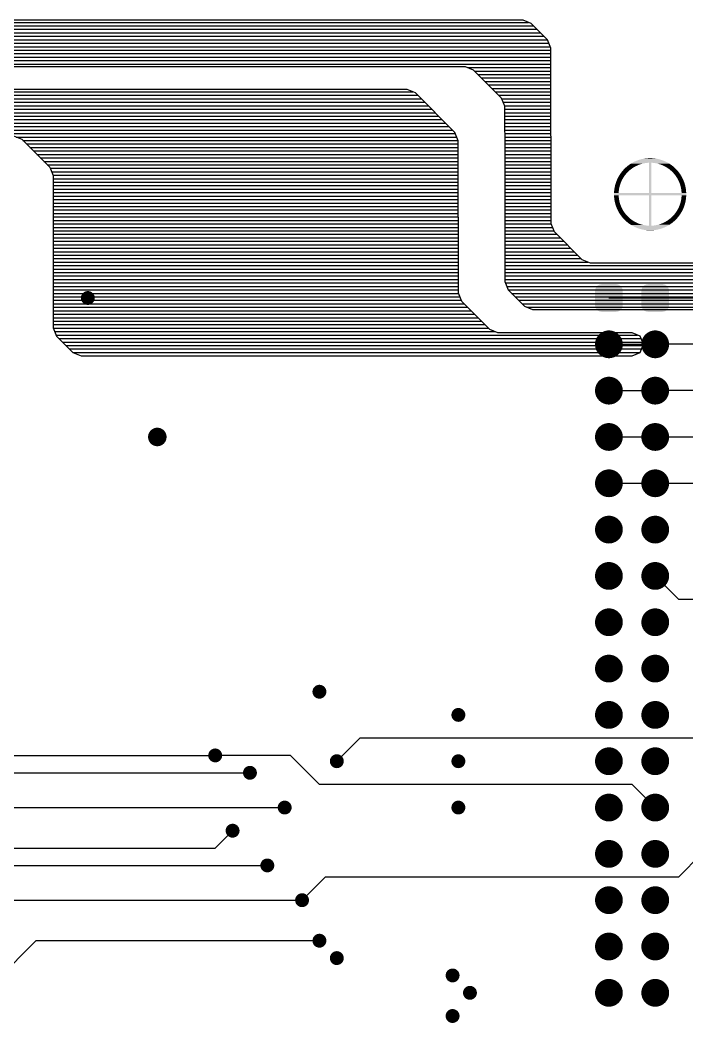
# Model space of a CAD drawing. Extents: x 295 to 953, y 10 to 290.
# Drawn here: x 624 to 660.6, y 160.1 to 215.1 of the extents above; entities that cross this region are included whole.
import ezdxf

# ---------------------------------------------------------------- set-up
doc = ezdxf.new("R2010")
doc.units = 0
doc.header["$LTSCALE"] = 5
doc.header["$MEASUREMENT"] = 0
doc.layers.get('0').update_dxf_attribs({"linetype": 'CONTINUOUS', "lineweight": 25})
doc.layers.add('DV-ABPB-A4_TOP', color=14, linetype='CONTINUOUS')

msp = doc.modelspace()

# ---------------------------------------------------------------- linework, layer by layer
at = {"color": 7}
for points, const_width in [([(627.534, 199.873, 1), (627.915, 199.873, 1)], 0.381), ([(655.919, 197.333, 1), (656.681, 197.333, 1)], 0.762), ([(658.459, 197.333, 1), (659.221, 197.333, 1)], 0.762), ([(655.919, 194.793, 1), (656.681, 194.793, 1)], 0.762), ([(658.459, 194.793, 1), (659.221, 194.793, 1)], 0.762), ([(631.281, 192.253, 1), (631.789, 192.253, 1)], 0.508), ([(655.919, 192.253, 1), (656.681, 192.253, 1)], 0.762), ([(658.459, 192.253, 1), (659.221, 192.253, 1)], 0.762), ([(655.919, 189.713, 1), (656.681, 189.713, 1)], 0.762), ([(658.459, 189.713, 1), (659.221, 189.713, 1)], 0.762), ([(655.919, 187.173, 1), (656.681, 187.173, 1)], 0.762), ([(658.459, 187.173, 1), (659.221, 187.173, 1)], 0.762), ([(655.919, 184.633, 1), (656.681, 184.633, 1)], 0.762), ([(658.459, 184.633, 1), (659.221, 184.633, 1)], 0.762), ([(655.919, 182.093, 1), (656.681, 182.093, 1)], 0.762), ([(658.459, 182.093, 1), (659.221, 182.093, 1)], 0.762), ([(655.919, 179.553, 1), (656.681, 179.553, 1)], 0.762), ([(658.459, 179.553, 1), (659.221, 179.553, 1)], 0.762), ([(640.234, 178.283, 1), (640.615, 178.283, 1)], 0.381), ([(655.919, 177.013, 1), (656.681, 177.013, 1)], 0.762), ([(658.459, 177.013, 1), (659.221, 177.013, 1)], 0.762), ([(647.854, 177.013, 1), (648.235, 177.013, 1)], 0.381), ([(634.519, 174.791, 1), (634.9, 174.791, 1)], 0.381), ([(655.919, 174.473, 1), (656.681, 174.473, 1)], 0.762), ([(658.459, 174.473, 1), (659.221, 174.473, 1)], 0.762), ([(641.187, 174.473, 1), (641.568, 174.473, 1)], 0.381), ([(647.854, 174.473, 1), (648.235, 174.473, 1)], 0.381), ([(636.424, 173.838, 1), (636.805, 173.838, 1)], 0.381), ([(655.919, 171.933, 1), (656.681, 171.933, 1)], 0.762), ([(658.459, 171.933, 1), (659.221, 171.933, 1)], 0.762), ([(638.329, 171.933, 1), (638.71, 171.933, 1)], 0.381), ([(647.854, 171.933, 1), (648.235, 171.933, 1)], 0.381), ([(635.472, 170.663, 1), (635.853, 170.663, 1)], 0.381), ([(655.919, 169.393, 1), (656.681, 169.393, 1)], 0.762), ([(658.459, 169.393, 1), (659.221, 169.393, 1)], 0.762), ([(637.377, 168.758, 1), (637.758, 168.758, 1)], 0.381), ([(639.282, 166.853, 1), (639.663, 166.853, 1)], 0.381), ([(655.919, 166.853, 1), (656.681, 166.853, 1)], 0.762), ([(658.459, 166.853, 1), (659.221, 166.853, 1)], 0.762), ([(640.234, 164.631, 1), (640.615, 164.631, 1)], 0.381), ([(655.919, 164.313, 1), (656.681, 164.313, 1)], 0.762), ([(658.459, 164.313, 1), (659.221, 164.313, 1)], 0.762), ([(641.187, 163.678, 1), (641.568, 163.678, 1)], 0.381), ([(647.537, 162.726, 1), (647.918, 162.726, 1)], 0.381), ([(655.919, 161.773, 1), (656.681, 161.773, 1)], 0.762), ([(658.459, 161.773, 1), (659.221, 161.773, 1)], 0.762), ([(648.489, 161.773, 1), (648.87, 161.773, 1)], 0.381), ([(647.537, 160.503, 1), (647.918, 160.503, 1)], 0.381)]:
    msp.add_lwpolyline(points, format="xyb", close=True, dxfattribs=dict(at, const_width=const_width))
for points in [[(657.592, 207.291), (657.642, 207.318), (659.529, 207.291), (659.479, 207.318)], [(657.642, 207.318), (657.647, 207.321), (659.479, 207.318), (659.473, 207.321)], [(657.647, 207.321), (657.699, 207.347), (659.473, 207.321), (659.422, 207.347)], [(657.699, 207.347), (657.704, 207.35), (659.422, 207.347), (659.416, 207.35)], [(657.704, 207.35), (657.757, 207.374), (659.416, 207.35), (659.364, 207.374)], [(657.757, 207.374), (657.762, 207.376), (659.364, 207.374), (659.359, 207.376)], [(657.762, 207.376), (657.815, 207.398), (659.359, 207.376), (659.306, 207.398)], [(657.815, 207.398), (657.82, 207.401), (659.306, 207.398), (659.3, 207.401)], [(657.82, 207.401), (657.874, 207.421), (659.3, 207.401), (659.247, 207.421)], [(657.874, 207.421), (657.88, 207.423), (659.247, 207.421), (659.241, 207.423)], [(657.88, 207.423), (657.934, 207.442), (659.241, 207.423), (659.187, 207.442)], [(657.934, 207.442), (657.939, 207.444), (659.187, 207.442), (659.181, 207.444)], [(657.939, 207.444), (657.995, 207.462), (659.181, 207.444), (659.126, 207.462)], [(657.995, 207.462), (658, 207.463), (659.126, 207.462), (659.12, 207.463)], [(658, 207.463), (658.056, 207.479), (659.12, 207.463), (659.065, 207.479)], [(658.056, 207.479), (658.061, 207.48), (659.065, 207.479), (659.059, 207.48)], [(658.061, 207.48), (658.117, 207.494), (659.059, 207.48), (659.004, 207.494)], [(658.117, 207.494), (658.123, 207.495), (659.004, 207.494), (658.997, 207.495)], [(658.123, 207.495), (658.179, 207.507), (658.997, 207.495), (658.942, 207.507)], [(658.179, 207.507), (658.185, 207.508), (658.942, 207.507), (658.935, 207.508)], [(658.185, 207.508), (658.242, 207.518), (658.935, 207.508), (658.879, 207.518)], [(658.242, 207.518), (658.247, 207.519), (658.879, 207.518), (658.873, 207.519)], [(658.247, 207.519), (658.305, 207.527), (658.873, 207.519), (658.816, 207.527)], [(658.305, 207.527), (658.31, 207.528), (658.816, 207.527), (658.81, 207.528)], [(658.31, 207.528), (658.368, 207.535), (658.81, 207.528), (658.753, 207.535)], [(658.368, 207.535), (658.373, 207.535), (658.753, 207.535), (658.746, 207.535)], [(658.373, 207.535), (658.432, 207.54), (658.746, 207.535), (658.69, 207.54)], [(658.432, 207.54), (658.436, 207.54), (658.69, 207.54), (658.682, 207.54)], [(658.436, 207.54), (658.496, 207.543), (658.682, 207.54), (658.627, 207.543)], [(658.496, 207.543), (658.5, 207.543), (658.627, 207.543), (658.616, 207.543)], [(658.5, 207.543), (658.563, 207.544), (658.616, 207.543), (658.563, 207.544)], [(656.975, 206.752), (656.995, 206.777), (657.308, 206.752), (657.332, 206.777)], [(656.995, 206.777), (657.014, 206.802), (657.332, 206.777), (657.357, 206.802)], [(657.014, 206.802), (657.028, 206.818), (657.357, 206.802), (657.374, 206.818)], [(657.028, 206.818), (657.055, 206.851), (657.374, 206.818), (657.41, 206.851)], [(657.055, 206.851), (657.061, 206.858), (657.41, 206.851), (657.418, 206.858)], [(657.061, 206.858), (657.095, 206.897), (657.418, 206.858), (657.463, 206.897)], [(657.095, 206.897), (657.097, 206.898), (657.463, 206.897), (657.465, 206.898)], [(657.097, 206.898), (657.13, 206.934), (657.465, 206.898), (657.509, 206.934)], [(657.13, 206.934), (657.14, 206.944), (657.509, 206.934), (657.524, 206.944)], [(657.14, 206.944), (657.165, 206.969), (657.524, 206.944), (657.557, 206.969)], [(657.165, 206.969), (657.185, 206.989), (657.557, 206.969), (657.587, 206.989)], [(657.185, 206.989), (657.199, 207.002), (657.587, 206.989), (657.606, 207.002)], [(657.199, 207.002), (657.232, 207.033), (657.606, 207.002), (657.653, 207.033)], [(657.232, 207.033), (657.234, 207.034), (657.653, 207.033), (657.656, 207.034)], [(657.234, 207.034), (657.268, 207.064), (657.656, 207.034), (657.707, 207.064)], [(657.268, 207.064), (657.279, 207.074), (657.707, 207.064), (657.725, 207.074)], [(657.279, 207.074), (657.302, 207.093), (657.725, 207.074), (657.759, 207.093)], [(657.302, 207.093), (657.328, 207.115), (657.759, 207.093), (657.802, 207.115)], [(657.328, 207.115), (657.335, 207.119), (657.802, 207.115), (657.812, 207.119)], [(657.335, 207.119), (657.367, 207.144), (657.812, 207.119), (657.865, 207.144)], [(657.367, 207.144), (657.379, 207.153), (657.865, 207.144), (657.887, 207.153)], [(657.379, 207.153), (657.398, 207.167), (657.887, 207.153), (657.92, 207.167)], [(657.398, 207.167), (657.427, 207.188), (657.92, 207.167), (657.975, 207.188)], [(657.427, 207.188), (657.43, 207.19), (657.975, 207.188), (657.982, 207.19)], [(657.43, 207.19), (657.455, 207.207), (657.982, 207.19), (658.031, 207.207)], [(657.455, 207.207), (657.481, 207.224), (658.031, 207.207), (658.088, 207.224)], [(657.481, 207.224), (657.483, 207.226), (658.088, 207.224), (658.093, 207.226)], [(657.483, 207.226), (657.505, 207.24), (658.093, 207.226), (658.145, 207.24)], [(657.505, 207.24), (657.526, 207.253), (658.145, 207.24), (658.203, 207.253)], [(657.526, 207.253), (657.537, 207.259), (658.203, 207.253), (658.236, 207.259)], [(657.537, 207.259), (657.545, 207.264), (658.236, 207.259), (658.261, 207.264)], [(657.545, 207.264), (657.561, 207.273), (658.261, 207.264), (658.32, 207.273)], [(657.561, 207.273), (657.573, 207.281), (658.32, 207.273), (658.379, 207.281)], [(657.573, 207.281), (657.582, 207.286), (658.379, 207.281), (658.438, 207.286)], [(657.582, 207.286), (657.588, 207.289), (658.438, 207.286), (658.497, 207.289)], [(657.588, 207.289), (657.592, 207.291), (659.533, 207.289), (659.529, 207.291)], [(658.497, 205.626), (658.497, 207.289), (658.624, 205.626), (658.624, 207.289)], [(658.64, 207.288), (658.624, 207.289), (659.534, 207.288), (659.533, 207.289)], [(658.662, 207.287), (658.64, 207.288), (659.536, 207.287), (659.534, 207.288)], [(658.721, 207.283), (658.662, 207.287), (659.544, 207.283), (659.536, 207.287)], [(658.78, 207.276), (658.721, 207.283), (659.555, 207.276), (659.544, 207.283)], [(658.839, 207.267), (658.78, 207.276), (659.57, 207.267), (659.555, 207.276)], [(658.897, 207.257), (658.839, 207.267), (659.588, 207.257), (659.57, 207.267)], [(658.901, 207.256), (658.897, 207.257), (659.589, 207.256), (659.588, 207.257)], [(658.955, 207.244), (658.901, 207.256), (659.608, 207.244), (659.589, 207.256)], [(659.013, 207.23), (658.955, 207.244), (659.631, 207.23), (659.608, 207.244)], [(659.039, 207.222), (659.013, 207.23), (659.643, 207.222), (659.631, 207.23)], [(659.069, 207.213), (659.039, 207.222), (659.656, 207.213), (659.643, 207.222)], [(659.126, 207.195), (659.069, 207.213), (659.683, 207.195), (659.656, 207.213)], [(659.148, 207.187), (659.126, 207.195), (659.695, 207.187), (659.683, 207.195)], [(659.181, 207.175), (659.148, 207.187), (659.712, 207.175), (659.695, 207.187)], [(659.236, 207.152), (659.181, 207.175), (659.743, 207.152), (659.712, 207.175)], [(659.242, 207.15), (659.236, 207.152), (659.747, 207.15), (659.743, 207.152)], [(659.29, 207.128), (659.242, 207.15), (659.774, 207.128), (659.747, 207.15)], [(659.326, 207.111), (659.29, 207.128), (659.797, 207.111), (659.774, 207.128)], [(659.344, 207.102), (659.326, 207.111), (659.807, 207.102), (659.797, 207.111)], [(659.396, 207.074), (659.344, 207.102), (659.841, 207.074), (659.807, 207.102)], [(659.403, 207.07), (659.396, 207.074), (659.846, 207.07), (659.841, 207.074)], [(659.447, 207.045), (659.403, 207.07), (659.875, 207.045), (659.846, 207.07)], [(659.474, 207.028), (659.447, 207.045), (659.893, 207.028), (659.875, 207.045)], [(659.498, 207.014), (659.474, 207.028), (659.909, 207.014), (659.893, 207.028)], [(659.54, 206.985), (659.498, 207.014), (659.94, 206.985), (659.909, 207.014)], [(659.547, 206.981), (659.54, 206.985), (659.944, 206.981), (659.94, 206.985)], [(659.595, 206.946), (659.547, 206.981), (659.979, 206.946), (659.944, 206.981)], [(659.602, 206.94), (659.595, 206.946), (659.985, 206.94), (659.979, 206.946)], [(659.642, 206.91), (659.602, 206.94), (660.013, 206.91), (659.985, 206.94)], [(659.661, 206.894), (659.642, 206.91), (660.028, 206.894), (660.013, 206.91)], [(659.687, 206.872), (659.661, 206.894), (660.047, 206.872), (660.028, 206.894)], [(659.716, 206.846), (659.687, 206.872), (660.07, 206.846), (660.047, 206.872)], [(659.731, 206.832), (659.716, 206.846), (660.081, 206.832), (660.07, 206.846)], [(659.768, 206.797), (659.731, 206.832), (660.11, 206.797), (660.081, 206.832)], [(659.774, 206.791), (659.768, 206.797), (660.114, 206.791), (660.11, 206.797)], [(659.816, 206.749), (659.774, 206.791), (660.147, 206.749), (660.114, 206.791)], [(656.682, 206.192), (656.698, 206.239), (656.952, 206.192), (656.971, 206.239)], [(656.698, 206.239), (656.703, 206.252), (656.971, 206.239), (656.977, 206.252)], [(656.703, 206.252), (656.719, 206.293), (656.977, 206.252), (656.995, 206.293)], [(656.719, 206.293), (656.726, 206.311), (656.995, 206.293), (657.004, 206.311)], [(656.726, 206.311), (656.741, 206.346), (657.004, 206.311), (657.021, 206.346)], [(656.741, 206.346), (656.751, 206.37), (657.021, 206.346), (657.033, 206.37)], [(656.751, 206.37), (656.764, 206.399), (657.033, 206.37), (657.049, 206.399)], [(656.764, 206.399), (656.778, 206.427), (657.049, 206.399), (657.065, 206.427)], [(656.778, 206.427), (656.789, 206.45), (657.065, 206.427), (657.078, 206.45)], [(656.789, 206.45), (656.806, 206.484), (657.078, 206.45), (657.099, 206.484)], [(656.806, 206.484), (656.815, 206.5), (657.099, 206.484), (657.11, 206.5)], [(656.815, 206.5), (656.837, 206.54), (657.11, 206.5), (657.136, 206.54)], [(656.837, 206.54), (656.842, 206.549), (657.136, 206.54), (657.143, 206.549)], [(656.842, 206.549), (656.869, 206.594), (657.143, 206.549), (657.175, 206.594)], [(656.869, 206.594), (656.871, 206.597), (657.175, 206.594), (657.177, 206.597)], [(656.871, 206.597), (656.9, 206.644), (657.177, 206.597), (657.214, 206.644)], [(656.9, 206.644), (656.903, 206.648), (657.214, 206.644), (657.216, 206.648)], [(656.903, 206.648), (656.931, 206.69), (657.216, 206.648), (657.251, 206.69)], [(656.931, 206.69), (656.938, 206.7), (657.251, 206.69), (657.261, 206.7)], [(656.938, 206.7), (656.963, 206.734), (657.261, 206.7), (657.291, 206.734)], [(656.963, 206.734), (656.975, 206.752), (657.291, 206.734), (657.308, 206.752)], [(659.818, 206.747), (659.816, 206.749), (660.149, 206.747), (660.147, 206.749)], [(659.856, 206.705), (659.818, 206.747), (660.179, 206.705), (660.149, 206.747)], [(659.864, 206.695), (659.856, 206.705), (660.186, 206.695), (660.179, 206.705)], [(659.894, 206.66), (659.864, 206.695), (660.21, 206.66), (660.186, 206.695)], [(659.908, 206.643), (659.894, 206.66), (660.221, 206.643), (660.21, 206.66)], [(659.931, 206.614), (659.908, 206.643), (660.239, 206.614), (660.221, 206.643)], [(659.949, 206.589), (659.931, 206.614), (660.255, 206.589), (660.239, 206.614)], [(659.966, 206.566), (659.949, 206.589), (660.268, 206.566), (660.255, 206.589)], [(659.988, 206.534), (659.966, 206.566), (660.287, 206.534), (660.268, 206.566)], [(660, 206.517), (659.988, 206.534), (660.296, 206.517), (660.287, 206.534)], [(660.025, 206.478), (660, 206.517), (660.317, 206.478), (660.296, 206.517)], [(660.032, 206.468), (660.025, 206.478), (660.323, 206.468), (660.317, 206.478)], [(660.059, 206.422), (660.032, 206.468), (660.346, 206.422), (660.323, 206.468)], [(660.062, 206.417), (660.059, 206.422), (660.348, 206.417), (660.346, 206.422)], [(660.09, 206.365), (660.062, 206.417), (660.372, 206.365), (660.348, 206.417)], [(660.09, 206.364), (660.09, 206.365), (660.372, 206.364), (660.372, 206.365)], [(660.117, 206.312), (660.09, 206.364), (660.394, 206.312), (660.372, 206.364)], [(660.12, 206.306), (660.117, 206.312), (660.397, 206.306), (660.394, 206.312)], [(660.142, 206.258), (660.12, 206.306), (660.415, 206.258), (660.397, 206.306)], [(660.146, 206.247), (660.142, 206.258), (660.42, 206.247), (660.415, 206.258)], [(660.164, 206.203), (660.146, 206.247), (660.435, 206.203), (660.42, 206.247)], [(656.582, 205.665), (656.584, 205.696), (656.836, 205.665), (656.838, 205.696)], [(656.584, 205.696), (656.586, 205.724), (656.838, 205.696), (656.841, 205.724)], [(656.586, 205.724), (656.589, 205.759), (656.841, 205.724), (656.845, 205.759)], [(656.589, 205.759), (656.592, 205.783), (656.845, 205.759), (656.847, 205.783)], [(656.592, 205.783), (656.596, 205.822), (656.847, 205.783), (656.853, 205.822)], [(656.596, 205.822), (656.599, 205.842), (656.853, 205.822), (656.856, 205.842)], [(656.599, 205.842), (656.605, 205.885), (656.856, 205.842), (656.864, 205.885)], [(656.605, 205.885), (656.608, 205.9), (656.864, 205.885), (656.866, 205.9)], [(656.608, 205.9), (656.617, 205.947), (656.866, 205.9), (656.877, 205.947)], [(656.617, 205.947), (656.619, 205.958), (656.877, 205.947), (656.879, 205.958)], [(656.619, 205.958), (656.63, 206.009), (656.879, 205.958), (656.892, 206.009)], [(656.63, 206.009), (656.631, 206.015), (656.892, 206.009), (656.893, 206.015)], [(656.631, 206.015), (656.645, 206.071), (656.893, 206.015), (656.909, 206.071)], [(656.645, 206.071), (656.646, 206.072), (656.909, 206.071), (656.91, 206.072)], [(656.646, 206.072), (656.662, 206.128), (656.91, 206.072), (656.928, 206.128)], [(656.662, 206.128), (656.663, 206.132), (656.928, 206.128), (656.93, 206.132)], [(656.663, 206.132), (656.679, 206.184), (656.93, 206.132), (656.949, 206.184)], [(656.679, 206.184), (656.682, 206.192), (656.949, 206.184), (656.952, 206.192)], [(660.171, 206.187), (660.164, 206.203), (660.441, 206.187), (660.435, 206.203)], [(660.185, 206.148), (660.171, 206.187), (660.453, 206.148), (660.441, 206.187)], [(660.193, 206.126), (660.185, 206.148), (660.46, 206.126), (660.453, 206.148)], [(660.205, 206.092), (660.193, 206.126), (660.469, 206.092), (660.46, 206.126)], [(660.213, 206.065), (660.205, 206.092), (660.477, 206.065), (660.469, 206.092)], [(660.222, 206.035), (660.213, 206.065), (660.484, 206.035), (660.477, 206.065)], [(660.23, 206.003), (660.222, 206.035), (660.492, 206.003), (660.484, 206.035)], [(660.237, 205.978), (660.23, 206.003), (660.497, 205.978), (660.492, 206.003)], [(660.245, 205.941), (660.237, 205.978), (660.505, 205.941), (660.497, 205.978)], [(660.25, 205.92), (660.245, 205.941), (660.509, 205.92), (660.505, 205.941)], [(660.258, 205.879), (660.25, 205.92), (660.516, 205.879), (660.509, 205.92)], [(660.261, 205.862), (660.258, 205.879), (660.519, 205.862), (660.516, 205.879)], [(660.269, 205.816), (660.261, 205.862), (660.525, 205.816), (660.519, 205.862)], [(660.271, 205.803), (660.269, 205.816), (660.527, 205.803), (660.525, 205.816)], [(660.277, 205.753), (660.271, 205.803), (660.532, 205.753), (660.527, 205.803)], [(660.278, 205.745), (660.277, 205.753), (660.533, 205.745), (660.532, 205.753)], [(660.283, 205.69), (660.278, 205.745), (660.537, 205.69), (660.533, 205.745)], [(660.283, 205.686), (660.283, 205.69), (660.538, 205.686), (660.537, 205.69)], [(660.286, 205.626), (660.283, 205.686), (660.54, 205.626), (660.538, 205.686)], [(656.579, 205.563), (656.58, 205.626), (660.541, 205.563), (660.54, 205.626)], [(656.58, 205.499), (656.579, 205.563), (660.54, 205.499), (660.541, 205.563)], [(656.58, 205.632), (656.582, 205.665), (656.835, 205.632), (656.836, 205.665)], [(656.58, 205.626), (656.58, 205.632), (656.834, 205.626), (656.835, 205.632)], [(656.583, 205.44), (656.58, 205.499), (656.837, 205.44), (656.834, 205.499)], [(656.583, 205.436), (656.583, 205.44), (656.838, 205.436), (656.837, 205.44)], [(656.588, 205.381), (656.583, 205.436), (656.843, 205.381), (656.838, 205.436)], [(656.588, 205.373), (656.588, 205.381), (656.844, 205.373), (656.843, 205.381)], [(656.594, 205.322), (656.588, 205.373), (656.85, 205.322), (656.844, 205.373)], [(656.595, 205.31), (656.594, 205.322), (656.852, 205.31), (656.85, 205.322)], [(656.602, 205.264), (656.595, 205.31), (656.859, 205.264), (656.852, 205.31)], [(656.604, 205.247), (656.602, 205.264), (656.862, 205.247), (656.859, 205.264)], [(656.612, 205.206), (656.604, 205.247), (656.87, 205.206), (656.862, 205.247)], [(656.616, 205.185), (656.612, 205.206), (656.875, 205.185), (656.87, 205.206)], [(656.623, 205.148), (656.616, 205.185), (656.884, 205.148), (656.875, 205.185)], [(656.629, 205.122), (656.623, 205.148), (656.89, 205.122), (656.884, 205.148)], [(656.636, 205.091), (656.629, 205.122), (656.899, 205.091), (656.89, 205.122)], [(658.497, 203.837), (658.497, 205.499), (658.624, 203.837), (658.624, 205.499)], [(660.227, 205.111), (660.229, 205.117), (660.489, 205.111), (660.491, 205.117)], [(660.229, 205.117), (660.242, 205.168), (660.491, 205.117), (660.502, 205.168)], [(660.242, 205.168), (660.244, 205.179), (660.502, 205.168), (660.504, 205.179)], [(660.244, 205.179), (660.254, 205.226), (660.504, 205.179), (660.512, 205.226)], [(660.254, 205.226), (660.257, 205.241), (660.512, 205.226), (660.515, 205.241)], [(660.257, 205.241), (660.265, 205.284), (660.515, 205.241), (660.522, 205.284)], [(660.265, 205.284), (660.268, 205.304), (660.522, 205.284), (660.524, 205.304)], [(660.268, 205.304), (660.273, 205.343), (660.524, 205.304), (660.529, 205.343)], [(660.273, 205.343), (660.276, 205.367), (660.529, 205.343), (660.532, 205.367)], [(660.276, 205.367), (660.28, 205.402), (660.532, 205.367), (660.535, 205.402)], [(660.28, 205.402), (660.282, 205.43), (660.535, 205.402), (660.537, 205.43)], [(660.282, 205.43), (660.284, 205.461), (660.537, 205.43), (660.539, 205.461)], [(660.284, 205.461), (660.286, 205.493), (660.539, 205.461), (660.54, 205.493)], [(660.286, 205.493), (660.286, 205.499), (660.54, 205.493), (660.54, 205.499)], [(656.644, 205.061), (656.636, 205.091), (656.908, 205.061), (656.899, 205.091)], [(656.651, 205.034), (656.644, 205.061), (656.916, 205.034), (656.908, 205.061)], [(656.661, 205), (656.651, 205.034), (656.928, 205), (656.916, 205.034)], [(656.668, 204.978), (656.661, 205), (656.935, 204.978), (656.928, 205)], [(656.68, 204.939), (656.668, 204.978), (656.95, 204.939), (656.935, 204.978)], [(656.686, 204.923), (656.68, 204.939), (656.956, 204.923), (656.95, 204.939)], [(656.701, 204.879), (656.686, 204.923), (656.974, 204.879), (656.956, 204.923)], [(656.705, 204.868), (656.701, 204.879), (656.979, 204.868), (656.974, 204.879)], [(656.724, 204.82), (656.705, 204.868), (657.001, 204.82), (656.979, 204.868)], [(656.726, 204.814), (656.724, 204.82), (657.004, 204.814), (657.001, 204.82)], [(656.748, 204.762), (656.726, 204.814), (657.03, 204.762), (657.004, 204.814)], [(656.749, 204.761), (656.748, 204.762), (657.03, 204.761), (657.03, 204.762)], [(656.773, 204.709), (656.749, 204.761), (657.059, 204.709), (657.03, 204.761)], [(656.775, 204.704), (656.773, 204.709), (657.062, 204.704), (657.059, 204.709)], [(656.798, 204.658), (656.775, 204.704), (657.089, 204.658), (657.062, 204.704)], [(656.803, 204.647), (656.798, 204.658), (657.096, 204.647), (657.089, 204.658)], [(656.824, 204.608), (656.803, 204.647), (657.121, 204.608), (657.096, 204.647)], [(656.834, 204.592), (656.824, 204.608), (657.132, 204.592), (657.121, 204.608)], [(656.852, 204.56), (656.834, 204.592), (657.154, 204.56), (657.132, 204.592)], [(659.946, 204.532), (659.978, 204.576), (660.252, 204.532), (660.278, 204.576)], [(659.978, 204.576), (659.985, 204.586), (660.278, 204.576), (660.284, 204.586)], [(659.985, 204.586), (660.011, 204.626), (660.284, 204.586), (660.306, 204.626)], [(660.011, 204.626), (660.021, 204.642), (660.306, 204.626), (660.314, 204.642)], [(660.021, 204.642), (660.042, 204.676), (660.314, 204.642), (660.332, 204.676)], [(660.042, 204.676), (660.055, 204.699), (660.332, 204.676), (660.343, 204.699)], [(660.055, 204.699), (660.072, 204.727), (660.343, 204.699), (660.356, 204.727)], [(660.072, 204.727), (660.087, 204.756), (660.356, 204.727), (660.37, 204.756)], [(660.087, 204.756), (660.1, 204.78), (660.37, 204.756), (660.38, 204.78)], [(660.1, 204.78), (660.117, 204.815), (660.38, 204.78), (660.395, 204.815)], [(660.117, 204.815), (660.126, 204.833), (660.395, 204.815), (660.402, 204.833)], [(660.126, 204.833), (660.144, 204.874), (660.402, 204.833), (660.418, 204.874)], [(660.144, 204.874), (660.15, 204.887), (660.418, 204.874), (660.422, 204.887)], [(660.15, 204.887), (660.169, 204.933), (660.422, 204.887), (660.439, 204.933)], [(660.169, 204.933), (660.172, 204.942), (660.439, 204.933), (660.442, 204.942)], [(660.172, 204.942), (660.191, 204.994), (660.442, 204.942), (660.458, 204.994)], [(660.191, 204.994), (660.192, 204.997), (660.458, 204.994), (660.459, 204.997)], [(660.192, 204.997), (660.211, 205.054), (660.459, 204.997), (660.475, 205.054)], [(660.211, 205.055), (660.227, 205.111), (660.475, 205.055), (660.489, 205.111)], [(660.211, 205.054), (660.211, 205.055), (660.475, 205.054), (660.475, 205.055)], [(656.866, 204.537), (656.852, 204.56), (657.171, 204.537), (657.154, 204.56)], [(656.881, 204.512), (656.866, 204.537), (657.19, 204.512), (657.171, 204.537)], [(656.899, 204.483), (656.881, 204.512), (657.213, 204.483), (657.19, 204.512)], [(656.911, 204.466), (656.899, 204.483), (657.227, 204.466), (657.213, 204.483)], [(656.935, 204.43), (656.911, 204.466), (657.256, 204.43), (657.227, 204.466)], [(656.942, 204.42), (656.935, 204.43), (657.265, 204.42), (657.256, 204.43)], [(656.972, 204.379), (656.942, 204.42), (657.303, 204.379), (657.265, 204.42)], [(656.974, 204.377), (656.972, 204.379), (657.305, 204.377), (657.303, 204.379)], [(657.006, 204.334), (656.974, 204.377), (657.346, 204.334), (657.305, 204.377)], [(657.011, 204.329), (657.006, 204.334), (657.352, 204.329), (657.346, 204.334)], [(657.04, 204.293), (657.011, 204.329), (657.389, 204.293), (657.352, 204.329)], [(657.051, 204.28), (657.04, 204.293), (657.405, 204.28), (657.389, 204.293)], [(657.073, 204.254), (657.051, 204.28), (657.433, 204.254), (657.405, 204.28)], [(657.093, 204.232), (657.073, 204.254), (657.46, 204.232), (657.433, 204.254)], [(657.108, 204.216), (657.093, 204.232), (657.479, 204.216), (657.46, 204.232)], [(657.136, 204.186), (657.108, 204.216), (657.518, 204.186), (657.479, 204.216)], [(657.142, 204.18), (657.136, 204.186), (657.526, 204.18), (657.518, 204.186)], [(657.177, 204.145), (657.142, 204.18), (657.574, 204.145), (657.526, 204.18)], [(657.181, 204.141), (657.177, 204.145), (657.58, 204.141), (657.574, 204.145)], [(657.211, 204.112), (657.181, 204.141), (657.623, 204.112), (657.58, 204.141)], [(657.227, 204.097), (657.211, 204.112), (657.647, 204.097), (657.623, 204.112)], [(657.246, 204.081), (657.227, 204.097), (657.673, 204.081), (657.647, 204.097)], [(657.275, 204.055), (657.246, 204.081), (657.718, 204.055), (657.673, 204.081)], [(657.28, 204.051), (657.275, 204.055), (657.725, 204.051), (657.718, 204.055)], [(657.313, 204.024), (657.28, 204.051), (657.777, 204.024), (657.725, 204.051)], [(657.324, 204.015), (657.313, 204.024), (657.794, 204.015), (657.777, 204.024)], [(659.319, 204.011), (659.362, 204.033), (659.792, 204.011), (659.819, 204.033)], [(659.362, 204.033), (659.396, 204.051), (659.819, 204.033), (659.841, 204.051)], [(659.396, 204.051), (659.414, 204.061), (659.841, 204.051), (659.853, 204.061)], [(659.414, 204.061), (659.465, 204.092), (659.853, 204.061), (659.887, 204.092)], [(659.465, 204.092), (659.468, 204.093), (659.887, 204.092), (659.889, 204.093)], [(659.468, 204.093), (659.515, 204.123), (659.889, 204.093), (659.921, 204.123)], [(659.515, 204.123), (659.534, 204.137), (659.921, 204.123), (659.935, 204.137)], [(659.534, 204.137), (659.564, 204.157), (659.935, 204.137), (659.956, 204.157)], [(659.564, 204.157), (659.597, 204.181), (659.956, 204.157), (659.98, 204.181)], [(659.597, 204.181), (659.611, 204.192), (659.98, 204.181), (659.991, 204.192)], [(659.611, 204.192), (659.656, 204.228), (659.991, 204.192), (660.024, 204.228)], [(659.656, 204.228), (659.658, 204.229), (660.024, 204.228), (660.025, 204.229)], [(659.658, 204.229), (659.703, 204.268), (660.025, 204.229), (660.059, 204.268)], [(659.703, 204.268), (659.711, 204.275), (660.059, 204.268), (660.066, 204.275)], [(659.711, 204.275), (659.747, 204.307), (660.066, 204.275), (660.093, 204.307)], [(659.747, 204.307), (659.763, 204.324), (660.093, 204.307), (660.106, 204.324)], [(659.763, 204.324), (659.789, 204.349), (660.106, 204.324), (660.126, 204.349)], [(659.789, 204.349), (659.813, 204.374), (660.126, 204.349), (660.145, 204.374)], [(659.813, 204.374), (659.83, 204.392), (660.145, 204.374), (660.158, 204.392)], [(659.83, 204.392), (659.86, 204.425), (660.158, 204.392), (660.182, 204.425)], [(659.86, 204.425), (659.869, 204.436), (660.182, 204.425), (660.19, 204.436)], [(659.869, 204.436), (659.904, 204.478), (660.19, 204.436), (660.218, 204.478)], [(659.904, 204.478), (659.907, 204.482), (660.218, 204.478), (660.22, 204.482)], [(659.907, 204.482), (659.943, 204.528), (660.22, 204.482), (660.25, 204.528)], [(659.943, 204.528), (659.946, 204.532), (660.25, 204.528), (660.252, 204.532)], [(657.346, 203.998), (657.324, 204.015), (657.83, 203.998), (657.794, 204.015)], [(657.374, 203.976), (657.346, 203.998), (657.878, 203.976), (657.83, 203.998)], [(657.378, 203.973), (657.374, 203.976), (657.884, 203.973), (657.878, 203.976)], [(657.408, 203.951), (657.378, 203.973), (657.939, 203.951), (657.884, 203.973)], [(657.425, 203.939), (657.408, 203.951), (657.973, 203.939), (657.939, 203.951)], [(657.437, 203.931), (657.425, 203.939), (657.995, 203.931), (657.973, 203.939)], [(657.465, 203.912), (657.437, 203.931), (658.051, 203.912), (657.995, 203.931)], [(657.478, 203.904), (657.465, 203.912), (658.082, 203.904), (658.051, 203.912)], [(657.49, 203.896), (657.478, 203.904), (658.108, 203.896), (658.082, 203.904)], [(657.513, 203.881), (657.49, 203.896), (658.165, 203.881), (658.108, 203.896)], [(657.532, 203.87), (657.513, 203.881), (658.22, 203.87), (658.165, 203.881)], [(657.533, 203.869), (657.532, 203.87), (658.223, 203.869), (658.22, 203.87)], [(657.551, 203.858), (657.533, 203.869), (658.282, 203.858), (658.223, 203.869)], [(657.566, 203.85), (657.551, 203.858), (658.34, 203.85), (658.282, 203.858)], [(657.577, 203.843), (657.566, 203.85), (658.399, 203.843), (658.34, 203.85)], [(657.584, 203.839), (657.577, 203.843), (658.458, 203.839), (658.399, 203.843)], [(657.586, 203.838), (657.584, 203.839), (658.481, 203.838), (658.458, 203.839)], [(657.588, 203.837), (657.586, 203.838), (658.497, 203.837), (658.481, 203.838)], [(657.592, 203.835), (657.588, 203.837), (659.529, 203.835), (659.533, 203.837)], [(657.642, 203.807), (657.592, 203.835), (659.478, 203.807), (659.529, 203.835)], [(657.648, 203.805), (657.642, 203.807), (659.473, 203.805), (659.478, 203.807)], [(657.699, 203.779), (657.648, 203.805), (659.422, 203.779), (659.473, 203.805)], [(657.704, 203.776), (657.699, 203.779), (659.416, 203.776), (659.422, 203.779)], [(657.756, 203.752), (657.704, 203.776), (659.364, 203.752), (659.416, 203.776)], [(657.762, 203.75), (657.756, 203.752), (659.359, 203.75), (659.364, 203.752)], [(657.815, 203.727), (657.762, 203.75), (659.306, 203.727), (659.359, 203.75)], [(657.821, 203.725), (657.815, 203.727), (659.3, 203.725), (659.306, 203.727)], [(657.874, 203.704), (657.821, 203.725), (659.246, 203.704), (659.3, 203.725)], [(657.88, 203.702), (657.874, 203.704), (659.241, 203.702), (659.246, 203.704)], [(657.934, 203.683), (657.88, 203.702), (659.187, 203.683), (659.241, 203.702)], [(657.94, 203.681), (657.934, 203.683), (659.181, 203.681), (659.187, 203.683)], [(657.994, 203.664), (657.94, 203.681), (659.126, 203.664), (659.181, 203.681)], [(658, 203.663), (657.994, 203.664), (659.121, 203.663), (659.126, 203.664)], [(658.055, 203.647), (658, 203.663), (659.065, 203.647), (659.121, 203.663)], [(658.062, 203.646), (658.055, 203.647), (659.059, 203.646), (659.065, 203.647)], [(658.117, 203.632), (658.062, 203.646), (659.003, 203.632), (659.059, 203.646)], [(658.123, 203.631), (658.117, 203.632), (658.998, 203.631), (659.003, 203.632)], [(658.179, 203.619), (658.123, 203.631), (658.941, 203.619), (658.998, 203.631)], [(658.185, 203.618), (658.179, 203.619), (658.936, 203.618), (658.941, 203.619)], [(658.241, 203.608), (658.185, 203.618), (658.879, 203.608), (658.936, 203.618)], [(658.248, 203.607), (658.241, 203.608), (658.873, 203.607), (658.879, 203.608)], [(658.304, 203.598), (658.248, 203.607), (658.816, 203.598), (658.873, 203.607)], [(658.311, 203.598), (658.304, 203.598), (658.81, 203.598), (658.816, 203.598)], [(658.367, 203.591), (658.311, 203.598), (658.753, 203.591), (658.81, 203.598)], [(658.374, 203.591), (658.367, 203.591), (658.747, 203.591), (658.753, 203.591)], [(658.43, 203.586), (658.374, 203.591), (658.689, 203.586), (658.747, 203.591)], [(658.438, 203.586), (658.43, 203.586), (658.684, 203.586), (658.689, 203.586)], [(658.494, 203.583), (658.438, 203.586), (658.625, 203.583), (658.684, 203.586)], [(658.505, 203.583), (658.494, 203.583), (658.621, 203.583), (658.625, 203.583)], [(658.557, 203.582), (658.505, 203.583), (658.557, 203.582), (658.621, 203.583)], [(658.624, 203.837), (658.683, 203.84), (659.533, 203.837), (659.538, 203.84)], [(658.683, 203.84), (658.742, 203.845), (659.538, 203.84), (659.547, 203.845)], [(658.742, 203.845), (658.801, 203.853), (659.547, 203.845), (659.56, 203.853)], [(658.801, 203.853), (658.859, 203.862), (659.56, 203.853), (659.576, 203.862)], [(658.859, 203.862), (658.884, 203.867), (659.576, 203.862), (659.584, 203.867)], [(658.884, 203.867), (658.917, 203.873), (659.584, 203.867), (659.594, 203.873)], [(658.917, 203.873), (658.975, 203.886), (659.594, 203.873), (659.615, 203.886)], [(658.975, 203.886), (659.028, 203.9), (659.615, 203.886), (659.638, 203.9)], [(659.028, 203.9), (659.032, 203.901), (659.638, 203.9), (659.64, 203.901)], [(659.032, 203.901), (659.089, 203.919), (659.64, 203.901), (659.665, 203.919)], [(659.089, 203.919), (659.139, 203.936), (659.665, 203.919), (659.69, 203.936)], [(659.139, 203.936), (659.145, 203.938), (659.69, 203.936), (659.693, 203.938)], [(659.145, 203.938), (659.201, 203.959), (659.693, 203.938), (659.723, 203.959)], [(659.201, 203.959), (659.234, 203.973), (659.723, 203.959), (659.742, 203.973)], [(659.234, 203.973), (659.255, 203.982), (659.742, 203.973), (659.754, 203.982)], [(659.255, 203.982), (659.309, 204.006), (659.754, 203.982), (659.786, 204.006)], [(659.309, 204.006), (659.319, 204.011), (659.786, 204.006), (659.792, 204.011)], [(655.538, 200.254), (655.544, 200.324), (657.062, 200.254), (657.054, 200.324)], [(655.538, 199.492), (655.538, 200.254), (657.062, 199.492), (657.062, 200.254)], [(655.544, 200.324), (655.55, 200.342), (657.054, 200.324), (657.052, 200.342)], [(655.55, 200.342), (655.57, 200.408), (657.052, 200.342), (657.028, 200.408)], [(655.57, 200.408), (655.58, 200.424), (657.028, 200.408), (657.022, 200.424)], [(655.58, 200.424), (655.615, 200.484), (657.022, 200.424), (656.983, 200.484)], [(655.615, 200.484), (655.628, 200.498), (656.983, 200.484), (656.974, 200.498)], [(655.628, 200.498), (655.675, 200.547), (656.974, 200.498), (656.922, 200.547)], [(655.675, 200.547), (655.692, 200.558), (656.922, 200.547), (656.91, 200.558)], [(655.692, 200.558), (655.749, 200.595), (656.91, 200.558), (656.847, 200.595)], [(655.749, 200.595), (655.77, 200.603), (656.847, 200.595), (656.834, 200.603)], [(655.77, 200.603), (655.831, 200.625), (656.834, 200.603), (656.762, 200.625)], [(655.831, 200.625), (655.863, 200.629), (656.762, 200.625), (656.751, 200.629)], [(655.863, 200.629), (655.919, 200.635), (656.751, 200.629), (656.681, 200.635)], [(658.078, 200.254), (658.084, 200.324), (659.602, 200.254), (659.594, 200.324)], [(658.078, 199.492), (658.078, 200.254), (659.602, 199.492), (659.602, 200.254)], [(658.084, 200.324), (658.09, 200.342), (659.594, 200.324), (659.592, 200.342)], [(658.09, 200.342), (658.11, 200.408), (659.592, 200.342), (659.568, 200.408)], [(658.11, 200.408), (658.12, 200.424), (659.568, 200.408), (659.562, 200.424)], [(658.12, 200.424), (658.155, 200.484), (659.562, 200.424), (659.523, 200.484)], [(658.155, 200.484), (658.168, 200.498), (659.523, 200.484), (659.514, 200.498)], [(658.168, 200.498), (658.215, 200.547), (659.514, 200.498), (659.462, 200.547)], [(658.215, 200.547), (658.232, 200.558), (659.462, 200.547), (659.45, 200.558)], [(658.232, 200.558), (658.289, 200.595), (659.45, 200.558), (659.387, 200.595)], [(658.289, 200.595), (658.31, 200.603), (659.387, 200.595), (659.374, 200.603)], [(658.31, 200.603), (658.371, 200.625), (659.374, 200.603), (659.302, 200.625)], [(658.371, 200.625), (658.403, 200.629), (659.302, 200.625), (659.291, 200.629)], [(658.403, 200.629), (658.459, 200.635), (659.291, 200.629), (659.221, 200.635)], [(655.546, 199.422), (655.538, 199.492), (657.055, 199.422), (657.062, 199.492)], [(655.548, 199.405), (655.546, 199.422), (657.05, 199.405), (657.055, 199.422)], [(655.572, 199.339), (655.548, 199.405), (657.029, 199.339), (657.05, 199.405)], [(655.578, 199.322), (655.572, 199.339), (657.02, 199.322), (657.029, 199.339)], [(655.617, 199.263), (655.578, 199.322), (656.985, 199.263), (657.02, 199.322)], [(655.626, 199.249), (655.617, 199.263), (656.971, 199.249), (656.985, 199.263)], [(655.678, 199.199), (655.626, 199.249), (656.924, 199.199), (656.971, 199.249)], [(655.689, 199.188), (655.678, 199.199), (656.907, 199.188), (656.924, 199.199)], [(655.752, 199.151), (655.689, 199.188), (656.851, 199.151), (656.907, 199.188)], [(655.765, 199.144), (655.752, 199.151), (656.83, 199.144), (656.851, 199.151)], [(655.837, 199.121), (655.765, 199.144), (656.768, 199.121), (656.83, 199.144)], [(655.849, 199.118), (655.837, 199.121), (656.736, 199.118), (656.768, 199.121)], [(655.919, 199.111), (655.849, 199.118), (656.681, 199.111), (656.736, 199.118)], [(658.086, 199.422), (658.078, 199.492), (659.595, 199.422), (659.602, 199.492)], [(658.088, 199.405), (658.086, 199.422), (659.59, 199.405), (659.595, 199.422)], [(658.112, 199.339), (658.088, 199.405), (659.569, 199.339), (659.59, 199.405)], [(658.118, 199.322), (658.112, 199.339), (659.56, 199.322), (659.569, 199.339)], [(658.157, 199.263), (658.118, 199.322), (659.525, 199.263), (659.56, 199.322)], [(658.166, 199.249), (658.157, 199.263), (659.511, 199.249), (659.525, 199.263)], [(658.218, 199.199), (658.166, 199.249), (659.464, 199.199), (659.511, 199.249)], [(658.229, 199.188), (658.218, 199.199), (659.447, 199.188), (659.464, 199.199)], [(658.292, 199.151), (658.229, 199.188), (659.391, 199.151), (659.447, 199.188)], [(658.305, 199.144), (658.292, 199.151), (659.37, 199.144), (659.391, 199.151)], [(658.377, 199.121), (658.305, 199.144), (659.308, 199.121), (659.37, 199.144)], [(658.389, 199.118), (658.377, 199.121), (659.276, 199.118), (659.308, 199.121)], [(658.459, 199.111), (658.389, 199.118), (659.221, 199.111), (659.276, 199.118)]]:
    msp.add_solid(points, dxfattribs=at)
at = {"layer": 'DV-ABPB-A4_TOP', "color": 7}
for p, q in [((651.591, 215.113), (510.829, 215.113)), ((652.04, 214.925), (651.591, 215.113)), ((510.059, 214.605), (652.36, 214.605)), ((510.25, 214.796), (652.17, 214.796)), ((510.521, 214.986), (651.898, 214.986)), ((652.937, 214.029), (652.04, 214.925)), ((509.488, 214.034), (652.932, 214.034)), ((509.678, 214.224), (652.741, 214.224)), ((509.869, 214.415), (652.551, 214.415)), ((653.122, 213.579), (652.937, 214.029)), ((508.916, 213.462), (653.122, 213.462)), ((509.107, 213.653), (653.094, 213.653)), ((509.297, 213.843), (653.015, 213.843)), ((653.125, 203.945), (653.122, 213.579)), ((508.662, 212.891), (653.122, 212.891)), ((508.718, 213.081), (653.122, 213.081)), ((508.797, 213.272), (653.122, 213.272)), ((508.662, 212.7), (653.122, 212.7)), ((513.051, 212.573), (648.416, 212.573)), ((648.416, 212.573), (648.865, 212.385)), ((648.568, 212.51), (653.122, 212.51)), ((648.865, 212.385), (650.397, 210.854)), ((648.931, 212.319), (653.122, 212.319)), ((649.122, 212.129), (653.122, 212.129)), ((649.312, 211.938), (653.122, 211.938)), ((649.503, 211.748), (653.122, 211.748)), ((524.809, 211.176), (645.548, 211.176)), ((645.241, 211.303), (525.116, 211.303)), ((645.69, 211.115), (645.241, 211.303)), ((649.693, 211.557), (653.122, 211.557)), ((649.884, 211.367), (653.122, 211.367)), ((650.074, 211.176), (653.122, 211.176)), ((524.347, 210.795), (646.01, 210.795)), ((524.537, 210.986), (645.82, 210.986)), ((647.857, 208.949), (645.69, 211.115)), ((650.265, 210.986), (653.122, 210.986)), ((650.397, 210.854), (650.582, 210.404)), ((650.422, 210.795), (653.122, 210.795)), ((523.775, 210.224), (646.582, 210.224)), ((523.966, 210.414), (646.391, 210.414)), ((524.156, 210.605), (646.201, 210.605)), ((650.501, 210.605), (653.122, 210.605)), ((650.58, 210.414), (653.122, 210.414)), ((650.582, 210.404), (650.585, 207.493)), ((650.582, 210.224), (653.122, 210.224)), ((523.204, 209.652), (647.153, 209.652)), ((523.394, 209.843), (646.963, 209.843)), ((523.585, 210.033), (646.772, 210.033)), ((650.582, 210.033), (653.122, 210.033)), ((650.582, 209.843), (653.122, 209.843)), ((650.582, 209.652), (653.122, 209.652)), ((522.95, 209.081), (647.725, 209.081)), ((523.006, 209.271), (647.534, 209.271)), ((523.084, 209.462), (647.344, 209.462)), ((650.582, 209.462), (653.122, 209.462)), ((650.582, 209.271), (653.122, 209.271)), ((650.582, 209.081), (653.122, 209.081)), ((522.95, 208.89), (647.882, 208.89)), ((623.651, 208.763), (624.1, 208.575)), ((623.803, 208.7), (647.961, 208.7)), ((624.1, 208.575), (625.632, 207.044)), ((624.166, 208.509), (648.04, 208.509)), ((648.042, 208.499), (647.857, 208.949)), ((648.045, 200.135), (648.042, 208.499)), ((650.582, 208.89), (653.122, 208.89)), ((650.582, 208.7), (653.125, 208.7)), ((650.582, 208.509), (653.125, 208.509)), ((624.357, 208.319), (648.042, 208.319)), ((624.547, 208.128), (648.042, 208.128)), ((624.738, 207.938), (648.042, 207.938)), ((650.582, 208.319), (653.125, 208.319)), ((650.582, 208.128), (653.125, 208.128)), ((650.582, 207.938), (653.125, 207.938)), ((624.928, 207.747), (648.042, 207.747)), ((625.119, 207.557), (648.042, 207.557)), ((625.309, 207.366), (648.042, 207.366)), ((650.582, 207.747), (653.125, 207.747)), ((650.582, 207.557), (653.125, 207.557)), ((650.585, 207.493), (650.585, 200.77)), ((650.585, 207.366), (653.125, 207.366)), ((625.5, 207.176), (648.042, 207.176)), ((625.632, 207.044), (625.817, 206.594)), ((625.657, 206.985), (648.042, 206.985)), ((625.736, 206.795), (648.042, 206.795)), ((650.585, 207.176), (653.125, 207.176)), ((650.585, 206.985), (653.125, 206.985)), ((650.585, 206.795), (653.125, 206.795)), ((625.815, 206.604), (648.042, 206.604)), ((625.817, 206.594), (625.82, 198.23)), ((625.817, 206.414), (648.042, 206.414)), ((625.817, 206.223), (648.042, 206.223)), ((650.585, 206.604), (653.125, 206.604)), ((650.585, 206.414), (653.125, 206.414)), ((650.585, 206.223), (653.125, 206.223)), ((625.817, 206.033), (648.042, 206.033)), ((625.817, 205.842), (648.042, 205.842)), ((650.585, 206.033), (653.125, 206.033)), ((650.585, 205.842), (653.125, 205.842)), ((625.817, 205.652), (648.042, 205.652)), ((625.817, 205.461), (648.042, 205.461)), ((625.817, 205.271), (648.042, 205.271)), ((650.585, 205.652), (653.125, 205.652)), ((650.585, 205.461), (653.125, 205.461)), ((650.585, 205.271), (653.125, 205.271)), ((625.817, 205.08), (648.042, 205.08)), ((625.817, 204.89), (648.042, 204.89)), ((625.817, 204.699), (648.042, 204.699)), ((650.585, 205.08), (653.125, 205.08)), ((650.585, 204.89), (653.125, 204.89)), ((650.585, 204.699), (653.125, 204.699)), ((625.817, 204.509), (648.042, 204.509)), ((625.817, 204.318), (648.045, 204.318)), ((625.817, 204.128), (648.045, 204.128)), ((650.585, 204.509), (653.125, 204.509)), ((650.585, 204.318), (653.125, 204.318)), ((650.585, 204.128), (653.125, 204.128)), ((625.817, 203.937), (648.045, 203.937)), ((625.817, 203.747), (648.045, 203.747)), ((625.817, 203.556), (648.045, 203.556)), ((650.585, 203.937), (653.127, 203.937)), ((650.585, 203.747), (653.206, 203.747)), ((650.585, 203.556), (653.285, 203.556)), ((653.31, 203.495), (653.125, 203.945)), ((654.842, 201.964), (653.31, 203.495)), ((625.817, 203.366), (648.045, 203.366)), ((625.817, 203.175), (648.045, 203.175)), ((625.817, 202.985), (648.045, 202.985)), ((650.585, 203.366), (653.442, 203.366)), ((650.585, 203.175), (653.633, 203.175)), ((650.585, 202.985), (653.823, 202.985)), ((625.817, 202.794), (648.045, 202.794)), ((625.817, 202.604), (648.045, 202.604)), ((625.82, 202.413), (648.045, 202.413)), ((650.585, 202.794), (654.014, 202.794)), ((650.585, 202.604), (654.204, 202.604)), ((650.585, 202.413), (654.395, 202.413)), ((625.82, 202.223), (648.045, 202.223)), ((625.82, 202.032), (648.045, 202.032)), ((625.82, 201.842), (648.045, 201.842)), ((650.585, 202.223), (654.585, 202.223)), ((650.585, 202.032), (654.776, 202.032)), ((650.585, 201.842), (655.139, 201.842)), ((655.291, 201.778), (654.842, 201.964)), ((625.82, 201.651), (648.045, 201.651)), ((625.82, 201.461), (648.045, 201.461)), ((625.82, 201.27), (648.045, 201.27)), ((650.585, 201.651), (710.318, 201.651)), ((650.585, 201.461), (710.59, 201.461)), ((650.585, 201.27), (710.747, 201.27)), ((710.011, 201.778), (655.291, 201.778)), ((625.82, 201.08), (648.045, 201.08)), ((625.82, 200.889), (648.045, 200.889)), ((650.585, 201.08), (710.826, 201.08)), ((650.585, 200.889), (710.905, 200.889)), ((650.585, 200.77), (650.77, 200.32)), ((625.82, 200.699), (648.045, 200.699)), ((625.82, 200.508), (648.045, 200.508)), ((625.82, 200.318), (648.045, 200.318)), ((650.613, 200.699), (710.907, 200.699)), ((650.691, 200.508), (710.907, 200.508)), ((650.77, 200.32), (651.667, 199.424)), ((650.775, 200.318), (710.907, 200.318)), ((625.82, 200.127), (648.047, 200.127)), ((625.82, 199.937), (648.126, 199.937)), ((625.82, 199.746), (648.205, 199.746)), ((648.23, 199.685), (648.045, 200.135)), ((649.762, 198.154), (648.23, 199.685)), ((650.966, 200.127), (710.905, 200.127)), ((651.156, 199.937), (710.826, 199.937)), ((651.347, 199.746), (710.747, 199.746)), ((656.3, 199.873), (658.84, 199.873)), ((658.84, 199.873), (661.38, 199.873)), ((625.82, 199.556), (648.362, 199.556)), ((625.82, 199.365), (648.553, 199.365)), ((625.82, 199.175), (648.743, 199.175)), ((651.537, 199.556), (710.59, 199.556)), ((651.667, 199.424), (652.116, 199.238)), ((651.809, 199.365), (710.318, 199.365)), ((652.116, 199.238), (710.011, 199.238)), ((625.82, 198.984), (648.934, 198.984)), ((625.82, 198.794), (649.124, 198.794)), ((625.82, 198.603), (649.315, 198.603)), ((625.82, 198.413), (649.505, 198.413)), ((625.82, 198.23), (626.005, 197.78)), ((625.822, 198.222), (649.696, 198.222)), ((625.901, 198.032), (650.059, 198.032)), ((650.211, 197.968), (649.762, 198.154)), ((657.57, 197.968), (650.211, 197.968)), ((658.017, 197.78), (657.57, 197.968)), ((625.98, 197.841), (657.874, 197.841)), ((626.005, 197.78), (626.902, 196.884)), ((626.137, 197.651), (658.073, 197.651)), ((626.328, 197.46), (658.151, 197.46)), ((658.205, 197.333), (658.017, 197.78)), ((626.518, 197.27), (658.177, 197.27)), ((626.709, 197.079), (658.098, 197.079)), ((626.899, 196.889), (658.019, 196.889)), ((626.902, 196.884), (627.351, 196.698)), ((656.3, 197.333), (658.84, 197.333)), ((657.57, 196.698), (658.017, 196.884)), ((658.017, 196.884), (658.205, 197.333)), ((661.38, 197.333), (658.84, 197.333)), ((627.351, 196.698), (657.57, 196.698)), ((627.351, 196.698), (657.57, 196.698)), ((656.3, 194.793), (658.84, 194.793)), ((661.38, 194.793), (658.84, 194.793)), ((656.3, 192.253), (658.84, 192.253)), ((658.84, 192.253), (661.38, 192.253)), ((656.3, 189.713), (658.84, 189.713)), ((658.84, 189.713), (661.38, 189.713)), ((658.84, 184.633), (660.11, 183.363)), ((660.11, 183.363), (665.825, 183.363)), ((642.647, 175.743), (641.377, 174.473)), ((662.65, 175.743), (642.647, 175.743)), ((617.247, 174.791), (634.392, 174.791)), ((634.392, 174.791), (634.71, 174.791)), ((638.837, 174.791), (634.71, 174.791)), ((640.425, 173.203), (638.837, 174.791)), ((620.105, 173.838), (636.615, 173.838)), ((657.57, 173.203), (640.425, 173.203)), ((658.84, 171.933), (657.57, 173.203)), ((622.01, 171.933), (638.52, 171.933)), ((634.71, 169.711), (635.662, 170.663)), ((617.247, 169.711), (634.71, 169.711)), ((661.38, 169.393), (660.11, 168.123)), ((620.105, 168.758), (637.567, 168.758)), ((640.742, 168.123), (639.472, 166.853)), ((660.11, 168.123), (640.742, 168.123)), ((622.01, 166.853), (639.472, 166.853)), ((624.867, 164.631), (622.01, 161.773)), ((640.425, 164.631), (624.867, 164.631))]:
    msp.add_line(p, q, dxfattribs=at)

doc.saveas('drawing.dxf')
